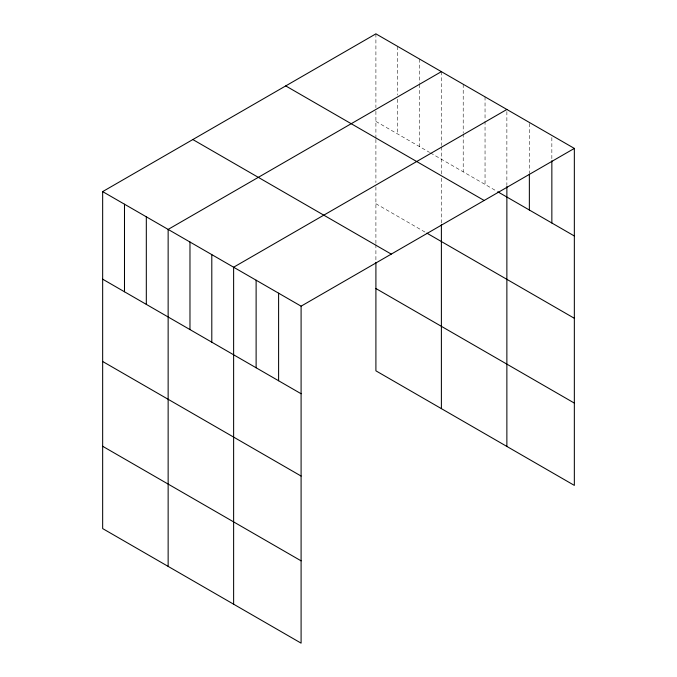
<?xml version="1.0" encoding="UTF-8"?>
<svg xmlns="http://www.w3.org/2000/svg" width="677" height="677" viewBox="0 0 677 677"><rect width="100%" height="100%" fill="white"/><g stroke="black" fill="none" stroke-linecap="round" stroke-linejoin="round"><path stroke-width="0.51" stroke-dasharray="3.38 2.54" d="M375.904 139.36L375.904 182.621M375.904 138.303L375.904 108.76M441.387 178.22L441.387 223.596M441.387 173.997L441.387 146.57M375.904 121.42L429.565 152.401M430.47 152.926L496.867 191.261M375.904 203.726L425.926 232.609M551.848 137.541L551.848 158.638M529.363 123.502L529.363 173.092M506.87 111.57L506.87 185.43M485.045 96.862L485.045 120.074M485.045 121.124L485.045 184.432M463.212 84.261L463.212 132.794M463.212 133.851L463.212 171.831M441.387 71.652L441.387 145.513M419.562 59.051L419.562 83.322M419.562 84.38L419.562 146.63M397.729 46.451L397.729 94.983M397.729 99.206L397.729 134.021M375.904 33.85L375.904 107.702M375.904 186.844L375.904 243.508M375.904 244.558L375.904 260.256"/><path stroke-width="1.02" d="M102.659 191.608L301.096 306.173L301.096 643.15L102.659 528.585L102.659 191.608L375.904 33.85L574.341 148.415L574.341 485.392L375.904 370.827L375.904 262.354M441.387 71.652L168.141 229.41L168.141 566.395M506.87 109.462L233.624 267.22L233.624 604.197M301.096 306.173L574.341 148.415M497.773 191.786L574.341 235.985M285.736 85.911L484.165 200.477M426.84 233.133L574.341 318.292M192.835 139.547L391.264 254.112M375.904 288.529L574.341 403.086M102.659 279.178L301.096 393.743M102.659 361.484L301.096 476.049M102.659 446.278L301.096 560.844M551.848 160.754L551.848 223.004M529.363 174.141L529.363 210.022M506.87 186.48L506.87 446.439M441.387 224.654L441.387 408.637M278.602 293.183L278.602 380.753M256.118 280.202L256.118 367.772M211.799 254.611L211.799 342.19M189.975 242.011L189.975 329.589M146.317 216.809L146.317 304.379M124.492 204.209L124.492 291.779"/></g></svg>
